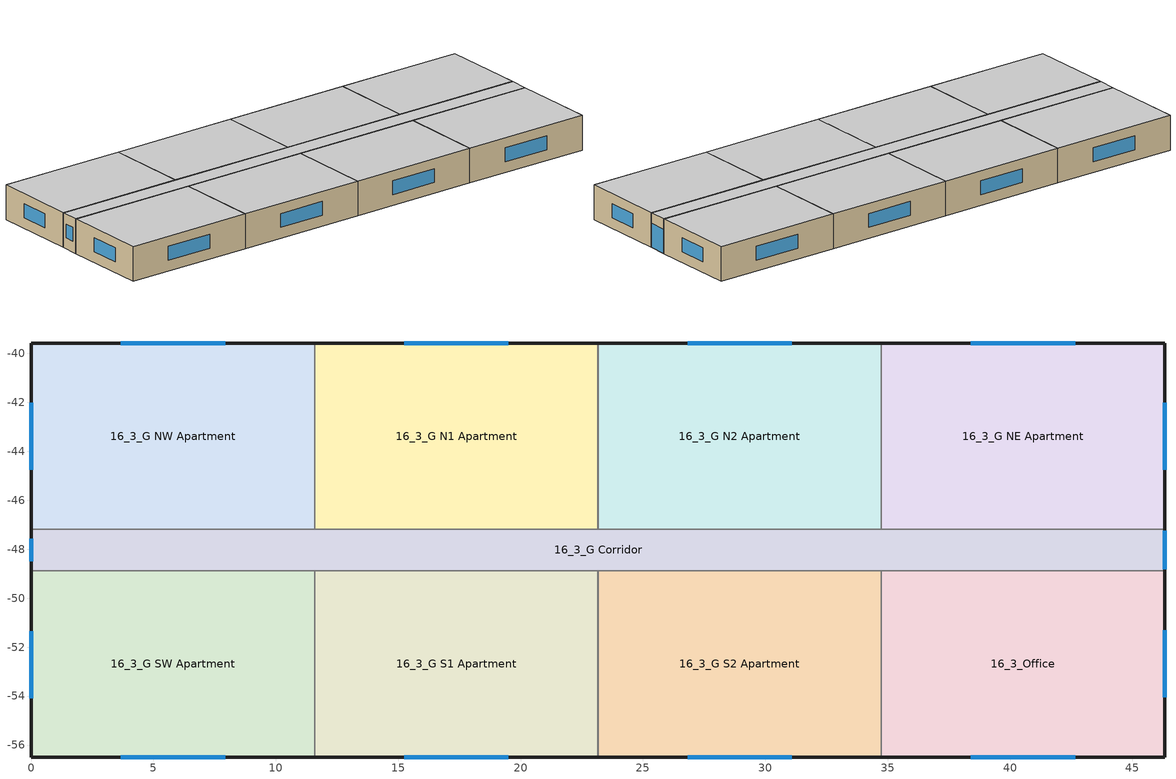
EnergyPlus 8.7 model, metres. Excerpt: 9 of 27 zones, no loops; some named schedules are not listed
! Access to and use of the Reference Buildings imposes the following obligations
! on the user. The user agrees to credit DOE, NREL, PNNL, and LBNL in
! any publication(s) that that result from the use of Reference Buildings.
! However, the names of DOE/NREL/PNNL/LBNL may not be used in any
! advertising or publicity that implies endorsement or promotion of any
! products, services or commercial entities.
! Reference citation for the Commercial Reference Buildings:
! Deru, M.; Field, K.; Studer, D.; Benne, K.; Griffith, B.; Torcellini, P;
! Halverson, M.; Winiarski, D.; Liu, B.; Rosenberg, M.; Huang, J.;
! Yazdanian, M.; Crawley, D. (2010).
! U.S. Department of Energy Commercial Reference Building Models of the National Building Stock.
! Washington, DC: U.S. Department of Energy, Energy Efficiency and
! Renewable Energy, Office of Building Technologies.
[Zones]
16_3_G SW Apartment
 floor ground (HPSlab): 11.58,-48.87 11.58,-56.49 0,-56.49 0,-48.87 z0
 wall outside (HPWall): 0,-48.87 0,-56.49 11.58,-56.49 z0:3.05
 wall to 16_3_G Corridor (int-walls): 11.58,-48.87 0,-48.87 z0:3.05
 wall to 16_3_G S1 Apartment (int-walls): 11.58,-56.49 11.58,-48.87 z0:3.05
 window (Dbl Elec Abs Bleached 6mm/13mm Air): 3.66,-56.49 7.92,-56.49 / 0,-51.35 0,-54.09 z0.95:2.17
 ceiling adiabatic (INT-FLOOR-UNDERSIDE): 0,-48.87 0,-56.49 11.58,-56.49 11.58,-48.87 z3.05
16_3_G NW Apartment
 floor ground (HPSlab): 11.58,-39.57 11.58,-47.19 0,-47.19 0,-39.57 z0
 wall outside (HPWall): 11.58,-39.57 0,-39.57 0,-47.19 z0:3.05
 wall to 16_3_G Corridor (int-walls): 0,-47.19 11.58,-47.19 z0:3.05
 wall to 16_3_G N1 Apartment (int-walls): 11.58,-47.19 11.58,-39.57 z0:3.05
 window (Dbl Elec Abs Bleached 6mm/13mm Air): 7.92,-39.57 3.66,-39.57 / 0,-42.01 0,-44.76 z0.95:2.17
 ceiling adiabatic (INT-FLOOR-UNDERSIDE): 0,-39.57 0,-47.19 11.58,-47.19 11.58,-39.57 z3.05
16_3_Office
 floor ground (HPSlab): 46.33,-48.87 46.33,-56.49 34.75,-56.49 34.75,-48.87 z0
 wall outside (HPWall): 34.75,-56.49 46.33,-56.49 46.33,-48.87 z0:3.05
 wall to 16_3_G Corridor (int-walls): 46.33,-48.87 34.75,-48.87 z0:3.05
 wall to 16_3_G S2 Apartment (int-walls): 34.75,-48.87 34.75,-56.49 z0:3.05
 window (Dbl Elec Abs Bleached 6mm/13mm Air): 38.4,-56.49 42.67,-56.49 / 46.33,-54.05 46.33,-51.31 z0.95:2.17
 ceiling adiabatic (INT-FLOOR-UNDERSIDE): 34.75,-48.87 34.75,-56.49 46.33,-56.49 46.33,-48.87 z3.05
16_3_G NE Apartment
 floor ground (HPSlab): 46.33,-39.57 46.33,-47.19 34.75,-47.19 34.75,-39.57 z0
 wall outside (HPWall): 46.33,-47.19 46.33,-39.57 34.75,-39.57 z0:3.05
 wall to 16_3_G Corridor (int-walls): 34.75,-47.19 46.33,-47.19 z0:3.05
 wall to 16_3_G N2 Apartment (int-walls): 34.75,-39.57 34.75,-47.19 z0:3.05
 window (Dbl Elec Abs Bleached 6mm/13mm Air): 42.67,-39.57 38.4,-39.57 / 46.33,-44.76 46.33,-42.01 z0.95:2.17
 ceiling adiabatic (INT-FLOOR-UNDERSIDE): 34.75,-39.57 34.75,-47.19 46.33,-47.19 46.33,-39.57 z3.05
16_3_G N1 Apartment
 floor ground (HPSlab): 23.16,-39.57 23.16,-47.19 11.58,-47.19 11.58,-39.57 z0
 wall outside (HPWall): 23.16,-39.57 11.58,-39.57 z0:3.05
 wall to 16_3_G Corridor (int-walls): 11.58,-47.19 23.16,-47.19 z0:3.05
 wall to 16_3_G N2 Apartment (int-walls): 23.16,-47.19 23.16,-39.57 z0:3.05
 window (Dbl Elec Abs Bleached 6mm/13mm Air): 19.51,-39.57 15.24,-39.57 z0.95:2.17
 ceiling adiabatic (INT-FLOOR-UNDERSIDE): 11.58,-39.57 11.58,-47.19 23.16,-47.19 23.16,-39.57 z3.05
16_3_G N2 Apartment
 floor ground (HPSlab): 34.75,-39.57 34.75,-47.19 23.16,-47.19 23.16,-39.57 z0
 wall outside (HPWall): 34.75,-39.57 23.16,-39.57 z0:3.05
 wall to 16_3_G Corridor (int-walls): 23.16,-47.19 34.75,-47.19 z0:3.05
 window (Dbl Elec Abs Bleached 6mm/13mm Air): 31.09,-39.57 26.82,-39.57 z0.95:2.17
 ceiling adiabatic (INT-FLOOR-UNDERSIDE): 23.16,-39.57 23.16,-47.19 34.75,-47.19 34.75,-39.57 z3.05
16_3_G S1 Apartment
 floor ground (HPSlab): 23.16,-48.87 23.16,-56.49 11.58,-56.49 11.58,-48.87 z0
 wall outside (HPWall): 11.58,-56.49 23.16,-56.49 z0:3.05
 wall to 16_3_G Corridor (int-walls): 23.16,-48.87 11.58,-48.87 z0:3.05
 wall to 16_3_G S2 Apartment (int-walls): 23.16,-56.49 23.16,-48.87 z0:3.05
 window (Dbl Elec Abs Bleached 6mm/13mm Air): 15.24,-56.49 19.51,-56.49 z0.95:2.17
 ceiling adiabatic (INT-FLOOR-UNDERSIDE): 11.58,-48.87 11.58,-56.49 23.16,-56.49 23.16,-48.87 z3.05
16_3_G S2 Apartment
 floor ground (HPSlab): 34.75,-48.87 34.75,-56.49 23.16,-56.49 23.16,-48.87 z0
 wall outside (HPWall): 23.16,-56.49 34.75,-56.49 z0:3.05
 wall to 16_3_G Corridor (int-walls): 34.75,-48.87 23.16,-48.87 z0:3.05
 window (Dbl Elec Abs Bleached 6mm/13mm Air): 26.82,-56.49 31.09,-56.49 z0.95:2.17
 ceiling adiabatic (INT-FLOOR-UNDERSIDE): 23.16,-48.87 23.16,-56.49 34.75,-56.49 34.75,-48.87 z3.05
16_3_G Corridor
 floor ground (HPSlab): 46.33,-47.19 46.33,-48.87 0,-48.87 0,-47.19 z0
 wall outside (HPWall): 0,-47.19 0,-48.87 / 46.33,-48.87 46.33,-47.19 z0:3.05
 window (Dbl Elec Abs Bleached 6mm/13mm Air): 0,-47.58 0,-48.49 z0.95:2.17; 46.33,-48.82 46.33,-47.24 z0.03:2.13
 ceiling adiabatic (INT-FLOOR-UNDERSIDE): 0,-47.19 0,-48.87 46.33,-48.87 46.33,-47.19 z3.05
[Building]
Ref Bldg Midrise Apartment New2004_v1.3_5.0: North Axis {deg}=0; Terrain=City; Loads Convergence Tolerance Value=0.04; Temperature Convergence Tolerance Value {deltaC}=0.2; Solar Distribution=FullInteriorAndExterior; Maximum Number of Warmup Days=25; Minimum Number of Warmup Days=6
[Site:Location]
USA IL-CHICAGO-OHARE: Latitude {deg}=41.77; Longitude {deg}=-87.75; Time Zone {hr}=-6; Elevation {m}=190
[SizingPeriod:WeatherFileDays] Day of Week for Start Day=Monday; Use Weather File Daylight Saving Period=Yes; Use Weather File Rain and Snow Indicators=Yes
Name | Begin Month | Begin Day of Month | End Month | End Day of Month
HDD | 11 | 20 | 11 | 20
CDD | 7 | 21 | 7 | 21
HDD3 | 12 | 20 | 12 | 20
CDD2 | 5 | 23 | 5 | 23
[Site:GroundTemperature:BuildingSurface]
4.4, 3.3, 2.3, 1.8, 2, 4, 6.8, 9.3, 10.1, 9.6, 7.8, 6
[Site:WaterMainsTemperature]
Calculation Method=CORRELATION; Annual Average Outdoor Air Temperature {C}=9.69; Maximum Difference In Monthly Average Outdoor Air Temperatures {deltaC}=28.1
[Material] Thermal Absorptance=0.9
Name | Roughness | Thickness {m} | Conductivity {W/m-K} | Density {kg/m3} | Specific Heat {J/kg-K} | Solar Absorptance | Visible Absorptance
Std Wood 6inch | MediumSmooth | 0.15 | 0.12 | 540 | 1210 | 0.7 | 0.7
1/2IN Gypsum | Smooth | 0.0127 | 0.16 | 784.9 | 830 | 0.92 | 0.92
1IN Stucco | Smooth | 0.0253 | 0.6918 | 1858 | 837 | 0.92 | 0.92
8IN CONCRETE HW | Rough | 0.2032 | 1.311 | 2240 | 836.8 | 0.7 | 0.7
HW CONCRETE; MAT-CC05 4 HW CONCRETE | Rough | 0.1016 | 1.311 | 2240 | 836.8 | 0.7 | 0.7
Wall Insulation HP | MediumRough | 0.32972 | 0.049 | 265 | 836.8 | 0.7 | 0.7
Slab Insulation HP | MediumRough | 0.04439 | 0.049 | 265 | 836.8 | 0.7 | 0.7
[Material:NoMass]
CP02 CARPET PAD: Roughness=VeryRough; Thermal Resistance {m2-K/W}=0.2165; Thermal Absorptance=0.9; Solar Absorptance=0.7; Visible Absorptance=0.8
[WindowMaterial:Glazing] Optical Data Type=SpectralAverage; Thickness {m}=0.012; Infrared Transmittance at Normal Incidence=0; Front Side Infrared Hemispherical Emissivity=0.84; Conductivity {W/m-K}=0.9
Name | Solar Transmittance at Normal Incidence | Front Side Solar Reflectance at Normal Incidence | Back Side Solar Reflectance at Normal Incidence | Visible Transmittance at Normal Incidence | Front Side Visible Reflectance at Normal Incidence | Back Side Visible Reflectance at Normal Incidence | Back Side Infrared Hemispherical Emissivity
ECABS-2 BLEACHED 6MM | 0.814 | 0.086 | 0.086 | 0.847 | 0.099 | 0.099 | 0.1
ECABS-2 COLORED 6MM | 0.111 | 0.179 | 0.179 | 0.128 | 0.081 | 0.081 | 0.1
CLEAR 12MM | 0.653 | 0.064 | 0.064 | 0.841 | 0.077 | 0.077 | 0.84
[WindowMaterial:Gas]
ARGON 13MM: Gas Type=Argon; Thickness {m}=0.0127
[Construction]
int-walls: 1/2IN Gypsum, 1/2IN Gypsum
INT-FLOOR-UNDERSIDE: CP02 CARPET PAD, MAT-CC05 4 HW CONCRETE
InteriorFurnishings: Std Wood 6inch
HPWall: 1IN Stucco, 8IN CONCRETE HW, Wall Insulation HP, 1/2IN Gypsum
HPSlab: HW CONCRETE, Slab Insulation HP, CP02 CARPET PAD
Dbl Elec Abs Bleached 6mm/13mm Air: ECABS-2 BLEACHED 6MM, ARGON 13MM, CLEAR 12MM, ARGON 13MM, CLEAR 12MM
Dbl Elec Abs Colored 6mm/13mm Air: ECABS-2 COLORED 6MM, ARGON 13MM, CLEAR 12MM, ARGON 13MM, CLEAR 12MM
[WindowProperty:ShadingControl]
16_3_ECW: Shading Type=SwitchableGlazing; Construction with Shading=Dbl Elec Abs Colored 6mm/13mm Air; Shading Control Type=OnIfHighZoneAirTemperature; Shading Control Is Scheduled=No; Glare Control Is Active=No
[Zone] Type=1; Multiplier=1; Floor Area {m2}=autocalculate; Part of Total Floor Area=Yes
16_3_G SW Apartment; 16_3_G NW Apartment; 16_3_Office; 16_3_G NE Apartment; 16_3_G N1 Apartment; 16_3_G N2 Apartment; 16_3_G S1 Apartment; 16_3_G S2 Apartment; 16_3_G Corridor
[InternalMass] Construction=InteriorFurnishings
Name | Zone | Surface Area {m2}
16_3_Office Internal Mass | 16_3_Office | 176.4974
16_3_G Corridor Internal Mass | 16_3_G Corridor | 155.3169
16_3_G SW Apartment Internal Mass | 16_3_G SW Apartment | 176.4974
16_3_G NW Apartment Internal Mass | 16_3_G NW Apartment | 176.4974
16_3_G NE Apartment Internal Mass | 16_3_G NE Apartment | 176.4974
16_3_G N1 Apartment Internal Mass | 16_3_G N1 Apartment | 176.4974
16_3_G N2 Apartment Internal Mass | 16_3_G N2 Apartment | 176.4974
16_3_G S1 Apartment Internal Mass | 16_3_G S1 Apartment | 176.4974
16_3_G S2 Apartment Internal Mass | 16_3_G S2 Apartment | 176.4974
[People] Number of People Calculation Method=People; Fraction Radiant=0.3; Sensible Heat Fraction=AUTOCALCULATE; Activity Level Schedule=16_ACTIVITY_SCH; Enable ASHRAE 55 Comfort Warnings=No; Mean Radiant Temperature Calculation Type=ZoneAveraged; Work Efficiency Schedule=16_WORK_EFF_SCH; Clothing Insulation Calculation Method=ClothingInsulationSchedule; Clothing Insulation Schedule=16_CLOTHING_SCH; Air Velocity Schedule=16_AIR_VELO_SCH; Thermal Comfort Model 1 Type=FANGER
Name | Zone or ZoneList | Number of People Schedule | Number of People
16_3_Office People | 16_3_Office | 16_OFF_OCC_SCH | 2
16_3_G SW Apartment People | 16_3_G SW Apartment | 16_APT_OCC_SCH | 2.5
16_3_G NW Apartment People | 16_3_G NW Apartment | 16_APT_OCC_SCH | 2.5
16_3_G NE Apartment People | 16_3_G NE Apartment | 16_APT_OCC_SCH | 2.5
16_3_G N1 Apartment People | 16_3_G N1 Apartment | 16_APT_OCC_SCH | 2.5
16_3_G N2 Apartment People | 16_3_G N2 Apartment | 16_APT_OCC_SCH | 2.5
16_3_G S1 Apartment People | 16_3_G S1 Apartment | 16_APT_OCC_SCH | 2.5
16_3_G S2 Apartment People | 16_3_G S2 Apartment | 16_APT_OCC_SCH | 2.5
[Lights] Design Level Calculation Method=Watts/Area; Return Air Fraction=0; Fraction Radiant=0.2; Fraction Visible=0.6; Fraction Replaceable=1; Return Air Fraction Calculated from Plenum Temperature=No
Name | Zone or ZoneList | Schedule | Watts per Zone Floor Area {W/m2}
16_3_Office_Lights | 16_3_Office | 16_OFF_LIGHT_SCH | 6.46
16_3_G Corridor_Lights | 16_3_G Corridor | 16_COR_LIGHT_SCH | 5.38
16_3_G SW Apartment_Lights | 16_3_G SW Apartment | 16_APT_LIGHT_SCH | 2.1
16_3_G NW Apartment_Lights | 16_3_G NW Apartment | 16_APT_LIGHT_SCH | 2.1
16_3_G NE Apartment_Lights | 16_3_G NE Apartment | 16_APT_LIGHT_SCH | 2.1
16_3_G N1 Apartment_Lights | 16_3_G N1 Apartment | 16_APT_LIGHT_SCH | 2.1
16_3_G N2 Apartment_Lights | 16_3_G N2 Apartment | 16_APT_LIGHT_SCH | 2.1
16_3_G S1 Apartment_Lights | 16_3_G S1 Apartment | 16_APT_LIGHT_SCH | 2.1
16_3_G S2 Apartment_Lights | 16_3_G S2 Apartment | 16_APT_LIGHT_SCH | 2.1
[ElectricEquipment] Fraction Latent=0
Name | Zone or ZoneList | Schedule | Design Level Calculation Method | Watts per Zone Floor Area {W/m2} | Fraction Radiant | Fraction Lost | Design Level {W}
16_3_Office_PlugMisc_Equip | 16_3_Office | 16_OFF_EQP_SCH | Watts/Area | 12.9 | 0.5 | 0
16_3_G Corridor_Elevators_Equip | 16_3_G Corridor | 16_BLDG_ELEVATORS | EquipmentLevel |  | 0 | 0.95 | 16054.9
16_3_G SW Apartment_PlugMisc_Equip | 16_3_G SW Apartment | 16_APT_EQP_SCH | Watts/Area | 5.38 | 0.5 | 0
16_3_G NW Apartment_PlugMisc_Equip | 16_3_G NW Apartment | 16_APT_EQP_SCH | Watts/Area | 5.38 | 0.5 | 0
16_3_G NE Apartment_PlugMisc_Equip | 16_3_G NE Apartment | 16_APT_EQP_SCH | Watts/Area | 5.38 | 0.5 | 0
16_3_G N1 Apartment_PlugMisc_Equip | 16_3_G N1 Apartment | 16_APT_EQP_SCH | Watts/Area | 5.38 | 0.5 | 0
16_3_G N2 Apartment_PlugMisc_Equip | 16_3_G N2 Apartment | 16_APT_EQP_SCH | Watts/Area | 5.38 | 0.5 | 0
16_3_G S1 Apartment_PlugMisc_Equip | 16_3_G S1 Apartment | 16_APT_EQP_SCH | Watts/Area | 5.38 | 0.5 | 0
16_3_G S2 Apartment_PlugMisc_Equip | 16_3_G S2 Apartment | 16_APT_EQP_SCH | Watts/Area | 5.38 | 0.5 | 0
[ZoneInfiltration:DesignFlowRate] Design Flow Rate Calculation Method=AirChanges/Hour; Air Changes per Hour {1/hr}=0.1; Constant Term Coefficient=1; Temperature Term Coefficient=0; Velocity Term Coefficient=0; Velocity Squared Term Coefficient=0
Name | Zone or ZoneList | Schedule
16_3_Office_Infiltration | 16_3_Office | 16_OFFICE_INFIL_SCH
16_3_G Corridor_Infiltration | 16_3_G Corridor | 16_INFIL_SCH
16_3_G SW Apartment_Infiltration | 16_3_G SW Apartment | 16_INFIL_SCH
16_3_G NW Apartment_Infiltration | 16_3_G NW Apartment | 16_INFIL_SCH
16_3_G NE Apartment_Infiltration | 16_3_G NE Apartment | 16_INFIL_SCH
16_3_G N1 Apartment_Infiltration | 16_3_G N1 Apartment | 16_INFIL_SCH
16_3_G N2 Apartment_Infiltration | 16_3_G N2 Apartment | 16_INFIL_SCH
16_3_G S1 Apartment_Infiltration | 16_3_G S1 Apartment | 16_INFIL_SCH
16_3_G S2 Apartment_Infiltration | 16_3_G S2 Apartment | 16_INFIL_SCH
[ZoneVentilation:WindandStackOpenArea] Opening Area Fraction Schedule=16_VentingSched; Opening Effectiveness=0.5; Discharge Coefficient for Opening=autocalculate; Minimum Indoor Temperature {C}=23; Maximum Indoor Temperature {C}=24.75; Delta Temperature {deltaC}=0.5; Minimum Outdoor Temperature {C}=-32; Maximum Outdoor Temperature {C}=33; Maximum Wind Speed {m/s}=40
Name | Zone | Opening Area {m2} | Effective Angle {deg}
16_3_GWINDOW1_NV | 16_3_G SW Apartment | 5.2 | 180
16_3_GWINDOW2_NV | 16_3_G SW Apartment | 3.34 | 270
16_3_GWINDOW4_NV | 16_3_G NW Apartment | 5.2 | 0
16_3_GWINDOW6_NV | 16_3_G NW Apartment | 3.34 | 270
16_3_GWINDOW3_NV | 16_3_Office | 5.2 | 180
16_3_GWINDOW7_NV | 16_3_Office | 3.34 | 90
16_3_GWINDOW5_NV | 16_3_G NE Apartment | 5.2 | 0
16_3_GWINDOW8_NV | 16_3_G NE Apartment | 3.34 | 90
16_3_GWINDOW9_NV | 16_3_G N1 Apartment | 5.2 | 0
16_3_GWINDOW10_NV | 16_3_G N2 Apartment | 5.2 | 0
16_3_GWINDOW11_NV | 16_3_G S1 Apartment | 5.2 | 180
16_3_GWINDOW12_NV | 16_3_G S2 Apartment | 5.2 | 180
16_3_GWINDOW13_NV | 16_3_G Corridor | 1.11 | 270
16_3_EAST_DOOR_NV | 16_3_G Corridor | 3.32 | 90
[Exterior:Lights]
16_3_Exterior Facade Lighting: Schedule=16_ALWAYS_ON; Design Level {W}=5357; Control Option=AstronomicalClock
[DesignSpecification:OutdoorAir]
16_3_SZ DSOA G Corridor: Outdoor Air Method=Flow/Zone; Outdoor Air Flow per Person {m3/s-person}=0; Outdoor Air Flow per Zone Floor Area {m3/s-m2}=0; Outdoor Air Flow per Zone {m3/s}=0
[Sizing:Zone]
16_3_G Corridor: Zone Cooling Design Supply Air Temperature Input Method=SupplyAirTemperature; Zone Cooling Design Supply Air Temperature {C}=11.1; Zone Heating Design Supply Air Temperature Input Method=SupplyAirTemperature; Zone Heating Design Supply Air Temperature {C}=40; Zone Cooling Design Supply Air Humidity Ratio {kgWater/kgDryAir}=0.0085; Zone Heating Design Supply Air Humidity Ratio {kgWater/kgDryAir}=0.008; Design Specification Outdoor Air Object=16_3_SZ DSOA G Corridor; Cooling Design Air Flow Method=DesignDayWithLimit; Cooling Minimum Air Flow {m3/s}=0; Cooling Minimum Air Flow Fraction=0; Heating Design Air Flow Method=DesignDay; Heating Design Air Flow Rate {m3/s}=0
[ZoneControl:Thermostat]
16_3_G Corridor Thermostat: Zone or ZoneList=16_3_G Corridor; Control Type Schedule=16_Dual Zone Control Type Sched; Control 1=16_3_G Corridor DualSPSched
[ThermostatSetpoint:DualSetpoint]
16_3_G Corridor DualSPSched: Heating Setpoint Temperature Schedule=16_UnitHeater_HtgSP_Sch; Cooling Setpoint Temperature Schedule=16_UnitHeater_ClgSP_Sch
[ZoneHVAC:UnitHeater] Availability Schedule=16_ALWAYS_ON; Maximum Supply Air Flow Rate {m3/s}=AUTOSIZE; Supply Air Fan Operation During No Heating=No; Maximum Hot Water or Steam Flow Rate {m3/s}=AUTOSIZE; Minimum Hot Water or Steam Flow Rate {m3/s}=0; Heating Convergence Tolerance=0.001
Name | Supply Air Fan | Heating Coil
16_3_G Corridor Unit Heater | 16_3_G Corridor Unit HeaterFan | 16_3_G Corridor Unit Heater coil
16_3_M Corridor Unit Heater | 16_3_M Corridor Unit HeaterFan | 16_3_M Corridor Unit Heater coil
16_3_T Corridor Unit Heater | 16_3_T Corridor Unit HeaterFan | 16_3_T Corridor Unit Heater coil
[Zone equipment]
16_3_G Corridor: 16_3_G Corridor Unit Heater
[Fan:ConstantVolume] Availability Schedule=16_ALWAYS_ON; Fan Total Efficiency=0.53625; Pressure Rise {Pa}=49.8; Maximum Flow Rate {m3/s}=AUTOSIZE; Motor Efficiency=0.825; Motor In Airstream Fraction=1
16_3_G Corridor Unit HeaterFan; 16_3_M Corridor Unit HeaterFan; 16_3_T Corridor Unit HeaterFan
[Coil:Heating:Electric] Availability Schedule=16_ALWAYS_ON; Efficiency=1; Nominal Capacity {W}=AUTOSIZE
16_3_G Corridor Unit Heater coil; 16_3_M Corridor Unit Heater coil; 16_3_T Corridor Unit Heater coil
[UtilityCost:Tariff]
Name | Output Meter | Conversion Factor Choice | Demand Window Length | Monthly Charge or Variable | Group
PSI_LLF_LowLoadFactorService | Electricity:Facility | kWh | HalfHour | 15 | Comm Elect
PSI_CS_CommercialElectricService | Electricity:Facility | kWh |  | 9.4 | Comm Elect
IN_EIAMonthlyRateGas | Gas:Facility | MCF |  | 0 | Comm Gas
[UtilityCost:Qualify] Variable=TotalDemand; Threshold Value or Variable=75; Season=Annual; Threshold Test=Count
Name | Tariff | Qualify Type | Number of Months
MinDemand75kw | PSI_LLF_LowLoadFactorService | Minimum | 12
MaxDemand75kw | PSI_CS_CommercialElectricService | Maximum | 1
[UtilityCost:Charge:Simple] Season=Annual
Name | Tariff | Source Variable | Category Variable | Cost per Unit Value or Variable
FuelCostAdjustEnergyCharge | PSI_LLF_LowLoadFactorService | totalEnergy | EnergyCharges | 0.002028
QualPollutionControlAdjustEnergyCharge | PSI_LLF_LowLoadFactorService | totalEnergy | EnergyCharges | 0.000536
SoxNoxRiderAdjustEnergyCharge | PSI_LLF_LowLoadFactorService | totalEnergy | EnergyCharges | 0.001127
DSMRiderAdjustEnergyCharge | PSI_LLF_LowLoadFactorService | totalEnergy | EnergyCharges | -0.00037
PurchPowerTrackerAdjustEnergyCharge | PSI_LLF_LowLoadFactorService | totalEnergy | EnergyCharges | -3.1e-05
MidwestISOAdjustEnergyCharge | PSI_LLF_LowLoadFactorService | totalEnergy | EnergyCharges | -0.000216
CleanCoalRiderEnergyCharge | PSI_LLF_LowLoadFactorService | totalEnergy | EnergyCharges | 0.000833
TaxofeightPercent | PSI_LLF_LowLoadFactorService | SubTotal | Taxes | 0.08
FuelCostAdjustEnergyCharge | PSI_CS_CommercialElectricService | totalEnergy | EnergyCharges | 0.002028
QualPollutionControlAdjustEnergyCharge | PSI_CS_CommercialElectricService | totalEnergy | EnergyCharges | 0.000536
SoxNoxRiderAdjustEnergyCharge | PSI_CS_CommercialElectricService | totalEnergy | EnergyCharges | 0.001127
DSMRiderAdjustEnergyCharge | PSI_CS_CommercialElectricService | totalEnergy | EnergyCharges | 0.000021
PurchPowerTrackerAdjustEnergyCharge | PSI_CS_CommercialElectricService | totalEnergy | EnergyCharges | 0.000034
MidwestISOAdjustEnergyCharge | PSI_CS_CommercialElectricService | totalEnergy | EnergyCharges | -0.000203
CleanCoalRiderEnergyCharge | PSI_CS_CommercialElectricService | totalEnergy | EnergyCharges | 0.000807
TaxofeightPercent | PSI_CS_CommercialElectricService | SubTotal | Taxes | 0.08
MonthlyRateGasCharge | IN_EIAMonthlyRateGas | totalEnergy | EnergyCharges | IN_MonthlyGasRates
TaxofEightPercent | IN_EIAMonthlyRateGas | SubTotal | Taxes | 0.08
[UtilityCost:Charge:Block] Source Variable=totalEnergy; Season=Annual; Category Variable=EnergyCharges
Name | Tariff | Block Size 1 Value or Variable | Block 1 Cost per Unit Value or Variable | Block Size 2 Value or Variable | Block 2 Cost per Unit Value or Variable | Block Size 3 Value or Variable | Block 3 Cost per Unit Value or Variable | Block Size 4 Value or Variable | Block 4 Cost per Unit Value or Variable | Block Size Multiplier Value or Variable
AnnualEnergyCharge | PSI_LLF_LowLoadFactorService | 300 | 0.108222 | 700 | 0.087021 | 1500 | 0.07842 | remaining | 0.05832
AnnualDemandBaseCharge | PSI_LLF_LowLoadFactorService | 190 | 0 | 110 | 0.051773 | remaining | 0.046965 |  |  | TotalDemand
AnnualEnergyCharge | PSI_CS_CommercialElectricService | 300 | 0.082409 | 700 | 0.072873 | 1500 | 0.061696 | remaining | 0.041179
[UtilityCost:Variable]
IN_MonthlyGasRates: Tariff=IN_EIAMonthlyRateGas; Variable Type=Currency; January Value=8.22; February Value=7.51; March Value=8.97; April Value=9.01; May Value=9.16; June Value=10.44; July Value=10.32; August Value=10.13; September Value=9.2; October Value=8.18; November Value=7.83; December Value=7.63
[Schedule:Compact]
16_OFF_OCC_SCH: Through: 12/31, For: Weekdays SummerDesignDay WinterDesignDay, Until: 8:00, 0, Until: 12:00, 1, Until: 13:00, 0.5, Until: 17:00, 1, Until: 24:00, 0, For AllOtherDays, Until: 24:00, 0
16_ACTIVITY_SCH: Through: 12/31, For: AllDays, Until: 24:00, 120
16_WORK_EFF_SCH: Through: 12/31, For: AllDays, Until: 24:00, 0
16_CLOTHING_SCH: Through: 04/30, For: AllDays, Until: 24:00, 1, Through: 09/30, For: AllDays, Until: 24:00, 0.5, Through: 12/31, For: AllDays, Until: 24:00, 1
